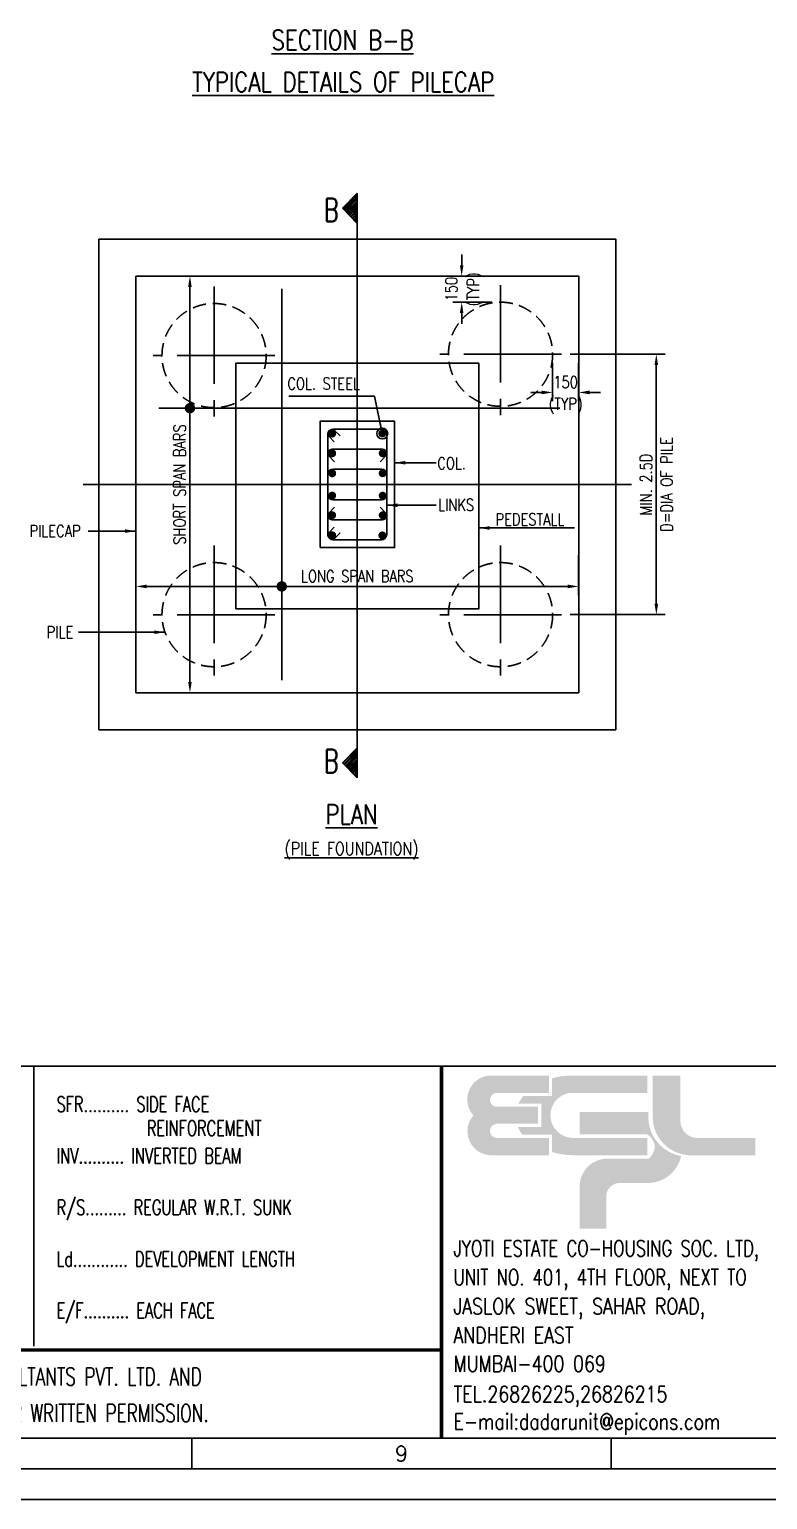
# Model space of a CAD drawing. Extents: x 455722 to 1142355, y -625363 to -272741.
# Drawn here: x 585669 to 602676, y -555636 to -521763 of the extents above; entities that cross this region are included whole.
import ezdxf
from ezdxf.enums import TextEntityAlignment as Align
from ezdxf.lldxf.tags import DXFTag

# ---------------------------------------------------------------- set-up
doc = ezdxf.new("R2010")
doc.units = 0
doc.header["$LTSCALE"] = 500
doc.header["$MEASUREMENT"] = 0
doc.linetypes.add('CENTER2', pattern=[1.125, 0.75, -0.125, 0.125, -0.125])
doc.linetypes.add('HIDDEN2', pattern=[0.1875, 0.125, -0.0625])
doc.layers.get('DEFPOINTS').update_dxf_attribs({"color": 4})
doc.layers.add('00 ECPL LOGO', color=250, linetype='Continuous', lineweight=20)
doc.layers.add('00 ELEV-2', color=9, linetype='Continuous', lineweight=30)
for name, color, linetype in [('CEN', 8, 'CENTER'), ('COL', 1, 'Continuous'), ('DIM', 5, 'Continuous'), ('DIM1', 5, 'Continuous'), ('FOOT', 4, 'Continuous'), ('LINK', 2, 'Continuous'), ('MISC', 5, 'Continuous'), ('NO. SECTION', 1, 'Continuous'), ('notes', 1, 'Continuous'), ('PNA', 10, 'Continuous'), ('S-DIM-1', 5, 'Continuous'), ('S-R.C.C. PILE', 2, 'HIDDEN'), ('S-REINFORCEMENT', 6, 'Continuous'), ('S-TEXT-1', 4, 'Continuous'), ('S-TITLE', 6, 'Continuous'), ('TEXT (SHEET)', 4, 'Continuous'), ('TEXT1', 2, 'Continuous'), ('TITLE', 4, 'Continuous')]:
    doc.layers.add(name, color=color, linetype=linetype)
doc.styles.add('ROMANS', font='r.shx', dxfattribs={"width": 0.8, "height": 275, "bigfont": 'bigfont.shx'})
doc.styles.add('ROMANS22', font='r.shx', dxfattribs={"width": 0.8})
tags = doc.linetypes.add('CENTER', pattern=[2, 1.25, -0.25, 0.25, -0.25]).pattern_tags.tags
tags[10:11] = [DXFTag(74, 4), DXFTag(75, 0), DXFTag(340, '0'), DXFTag(46, 1.0), DXFTag(50, 0.0), DXFTag(44, 0.0), DXFTag(45, 0.0)]
tags[8:9] = [DXFTag(74, 4), DXFTag(75, 0), DXFTag(340, '0'), DXFTag(46, 1.0), DXFTag(50, 0.0), DXFTag(44, 0.0), DXFTag(45, 0.0)]
tags[6:7] = [DXFTag(74, 4), DXFTag(75, 0), DXFTag(340, '0'), DXFTag(46, 1.0), DXFTag(50, 0.0), DXFTag(44, 0.0), DXFTag(45, 0.0)]
tags[4:5] = [DXFTag(74, 4), DXFTag(75, 0), DXFTag(340, '0'), DXFTag(46, 1.0), DXFTag(50, 0.0), DXFTag(44, 0.0), DXFTag(45, 0.0)]
tags = doc.linetypes.add('HIDDEN', pattern=[0.375, 0.25, -0.125]).pattern_tags.tags
tags[6:7] = [DXFTag(74, 4), DXFTag(75, 0), DXFTag(340, '0'), DXFTag(46, 1.0), DXFTag(50, 0.0), DXFTag(44, 0.0), DXFTag(45, 0.0)]
tags[4:5] = [DXFTag(74, 4), DXFTag(75, 0), DXFTag(340, '0'), DXFTag(46, 1.0), DXFTag(50, 0.0), DXFTag(44, 0.0), DXFTag(45, 0.0)]
doc.dimstyles.new('DIM 4-100', dxfattribs={"dimscale": 100, "dimtxt": 2.5, "dimasz": 2.5, "dimexe": 1, "dimexo": 1, "dimgap": 1, "dimtad": 1, "dimdec": 0, "dimlfac": 0.25, "dimzin": 0, "dimdsep": 46, "dimtxsty": 'ROMANS22', "dimcen": 2.5, "dimclrd": 5, "dimclre": 5, "dimclrt": 4, "dimadec": 0, "dimazin": 0, "dimtfac": 1, "dimtdec": 0, "dimtmove": 0, "dimatfit": 3, "dimfxl": 0, "dimtolj": 1, "dimtzin": 0, "dimarcsym": 0})
doc.dimstyles.new('dim25', dxfattribs={"dimtxt": 250, "dimasz": 250, "dimexe": 200, "dimexo": 200, "dimgap": 100, "dimtad": 1, "dimdec": 0, "dimlfac": 0.25, "dimzin": 0, "dimdsep": 46, "dimtxsty": 'ROMANS', "dimcen": 0, "dimclrd": 5, "dimclre": 5, "dimclrt": 4, "dimadec": 0, "dimazin": 0, "dimtfac": 1, "dimtdec": 0, "dimtix": 1, "dimtofl": 0, "dimtmove": 2, "dimatfit": 3, "dimfxl": 0, "dimtolj": 1, "dimtzin": 0, "dimlwd": -1, "dimlwe": -1, "dimarcsym": 0})
doc.dimstyles.new('dim33.33', dxfattribs={"dimtxt": 250, "dimasz": 250, "dimexe": 200, "dimexo": 200, "dimgap": 100, "dimtad": 1, "dimdec": 0, "dimlfac": 0.333331, "dimzin": 0, "dimdsep": 46, "dimtxsty": 'ROMANS', "dimcen": 0, "dimclrd": 5, "dimclre": 5, "dimclrt": 4, "dimadec": 0, "dimazin": 0, "dimtfac": 1, "dimtdec": 0, "dimtix": 1, "dimtofl": 0, "dimtmove": 2, "dimatfit": 3, "dimfxl": 0, "dimtolj": 1, "dimtzin": 0, "dimlwd": -1, "dimlwe": -1, "dimarcsym": 0})

# ---------------------------------------------------------------- blocks, each defined once
blk = doc.blocks.new('ecpl logo')
at = {"layer": '00 ECPL LOGO'}
for color, points in [(256, [(351, -827, 0.621111), (586, -1401), (1442, -1401), (1442, -1151), (682, -1151, -0.917622), (682, -948), (1285, -948), (1285, -702), (682, -702, -0.926164), (682, -501), (1442, -501), (1442, -251), (581, -251, 0.621111), (351, -827)]), (152, [(2940, -251), (2940, -863, 0.384329), (3453, -1401), (4422, -1401), (4422, -1151), (3582, -1151, -0.414214), (3340, -908), (3340, -251)]), (140, [(1887, -779), (1887, -1102), (2862, -1102, -0.232111), (2971, -1281, -0.194401), (2883, -1450), (2269, -1450, 0.364674), (1887, -1802), (1887, -2463), (2269, -2463), (2269, -1996, -0.414214), (2462, -1802), (2899, -1802, 0.338499), (3350, -1412, -0.371272), (2877, -839), (2877, -779)])]:
    blk.add_hatch(color=color, dxfattribs=at).paths.add_polyline_path(points)
h = blk.add_hatch(color=253, dxfattribs=at)
h.dxf.hatch_style = 1
h.paths.add_polyline_path([(995, -993, 0.07148), (1056, -1106), (1486, -1106), (1486, -1356, 0.065387), (1776, -1401), (2862, -1401), (2862, -1151), (1776, -1151, -0.910826), (1742, -501), (2862, -501), (2862, -251), (1776, -251, 0.069483), (1486, -291), (1486, -546), (1071, -546, 0.072407), (1003, -657), (1329, -657), (1329, -993)])
blk = doc.blocks.new('A1')
at = {"color": 1}
blk.add_line((81794, 6959), (1969, 6959), dxfattribs=at)
at = {"flags": 128}
blk.add_lwpolyline([(0, 0), (82779, 0), (82779, 58231), (0, 58231)], close=True, dxfattribs=at)
at = {"color": 1, "const_width": 56.6}
for points in [[(58867, 984), (58867, 6959)], [(42226, 985), (42226, 2401), (58867, 2401)]]:
    blk.add_lwpolyline(points, dxfattribs=at)
at = {"layer": 'PNA'}
for p, q in [((54858, 984), (54858, 492)), ((61592, 984), (61592, 492))]:
    blk.add_line(p, q, dxfattribs=at)
at = {"layer": 'PNA', "color": 1}
for points in [[(984, 492), (82287, 492), (82287, 57739), (984, 57739)], [(1969, 984), (81794, 984), (81794, 57247), (1969, 57247)]]:
    blk.add_lwpolyline(points, close=True, dxfattribs=at)
at = {"layer": '00 ELEV-2', "xscale": 1.111872376440616, "yscale": 1.111872376440616, "zscale": 1.111872376440616}
blk.add_blockref('ecpl logo', (58991, 7088), dxfattribs=at)
at = {"layer": 'PNA', "style": 'ROMANS'}
blk.add_text('9', height=246, dxfattribs=at).set_placement((58226, 738), align=Align.MIDDLE)
at = {"layer": 'S-TEXT-1', "style": 'ROMANS'}
for s, height, width, p in [('JYOTI ESTATE CO-HOUSING SOC. LTD,', 256.46, 0.75, (59062, 3906, 7)), ('UNIT NO. 401, 4TH FLOOR, NEXT TO', 256.46, 0.75, (59062, 3441, 7)), ('JASLOK SWEET, SAHAR ROAD,', 255.53, 0.8, (59062, 2977, 7)), ('ANDHERI EAST', 255.53, 0.8, (59062, 2512, 7)), ('MUMBAI-400 069', 255.53, 0.8, (59062, 2054, 7)), ('TEL.26826225,26826215', 255.53, 0.8, (59062, 1567, 7)), ('E-mail:dadarunit@epicons.com', 255.53, 0.8, (59062, 1125, 7))]:
    blk.add_text(s, height=height, dxfattribs=dict(at, width=width)).set_placement(p)
at = {"layer": 'TEXT (SHEET)', "color": 4, "style": 'ROMANS', "width": 0.7}
for s, p in [('THIS DRAWING IS THE SOLE PROPERTY OF M/s. EPICONS CONSULTANTS PVT. LTD. AND', (43408, 1833)), ('SAME SHALL NOT BE COPIED/USED REPRODUCED WITHOUT THEIR WRITTEN PERMISSION.', (43408, 1247))]:
    blk.add_text(s, height=283.16, dxfattribs=at).set_placement(p)
blk = doc.blocks.new('*D412')
at = {"layer": 'DEFPOINTS', "color": 0}
for p in [(588123, -533677), (598323, -533677), (598323, -534597)]:
    blk.add_point(p, dxfattribs=at)
at = {"layer": 'S-TEXT-1', "color": 5, "linetype": 'ByBlock'}
for p, q in [((588123, -533877), (588123, -534797)), ((598323, -533877), (598323, -534797)), ((588373, -534597), (598073, -534597))]:
    blk.add_line(p, q, dxfattribs=at)
at = {"layer": 'S-TEXT-1', "color": 5}
for points in [[(588373, -534555), (588373, -534639), (588123, -534597)], [(598073, -534639), (598073, -534555), (598323, -534597)]]:
    blk.add_solid(points, dxfattribs=at)
at = {"layer": 'S-TEXT-1', "color": 4, "insert": (593223, -534360), "char_height": 275, "attachment_point": 5, "style": 'ROMANS'}
blk.add_mtext('\\A1;LONG SPAN BARS ', dxfattribs=at)
blk = doc.blocks.new('*D413')
at = {"layer": 'DEFPOINTS', "color": 0}
for p in [(589787, -527447), (589368, -537047), (589787, -537047)]:
    blk.add_point(p, dxfattribs=at)
at = {"layer": 'S-TEXT-1', "color": 5, "linetype": 'ByBlock'}
for p, q in [((589587, -527447), (589168, -527447)), ((589368, -527697), (589368, -536797)), ((589587, -537047), (589168, -537047))]:
    blk.add_line(p, q, dxfattribs=at)
at = {"layer": 'S-TEXT-1', "color": 5}
for points in [[(589409, -527697), (589326, -527697), (589368, -527447)], [(589326, -536797), (589409, -536797), (589368, -537047)]]:
    blk.add_solid(points, dxfattribs=at)
at = {"layer": 'S-TEXT-1', "color": 4, "insert": (589130, -532247), "char_height": 275, "attachment_point": 5, "rotation": 90, "style": 'ROMANS'}
blk.add_mtext('\\A1;SHORT SPAN BARS', dxfattribs=at)
blk = doc.blocks.new('*D575')
at = {"layer": 'DEFPOINTS', "color": 0}
for p in [(595628, -527447), (596523, -527447), (596523, -528047)]:
    blk.add_point(p, dxfattribs=at)
at = {"layer": 'S-DIM-1', "color": 5}
for p, q in [((595628, -527197), (595628, -526947)), ((596323, -527447), (595428, -527447)), ((596323, -528047), (595428, -528047)), ((595628, -528297), (595628, -528547))]:
    blk.add_line(p, q, dxfattribs=at)
for points in [[(595586, -527197), (595669, -527197), (595628, -527447)], [(595669, -528297), (595586, -528297), (595628, -528047)]]:
    blk.add_solid(points, dxfattribs=at)
at = {"layer": 'S-DIM-1', "color": 4, "char_height": 275, "attachment_point": 5, "rotation": 90, "style": 'ROMANS'}
for s, insert in [('(TYP)', (595937, -527747)), ('\\A1;150', (595390, -527747))]:
    blk.add_mtext(s, dxfattribs=dict(at, insert=insert))
blk = doc.blocks.new('*D576')
at = {"layer": 'DEFPOINTS', "color": 0}
for p in [(597723, -529247), (598323, -529247), (598323, -530127)]:
    blk.add_point(p, dxfattribs=at)
at = {"layer": 'S-DIM-1', "color": 5}
for p, q in [((597723, -529447), (597723, -530327)), ((598323, -529447), (598323, -530327)), ((597473, -530127), (597223, -530127)), ((598573, -530127), (598823, -530127))]:
    blk.add_line(p, q, dxfattribs=at)
for points in [[(597473, -530169), (597473, -530085), (597723, -530127)], [(598573, -530085), (598573, -530169), (598323, -530127)]]:
    blk.add_solid(points, dxfattribs=at)
at = {"layer": 'S-DIM-1', "color": 4, "char_height": 275, "attachment_point": 5, "style": 'ROMANS'}
for s, insert in [('\\A1;150', (598023, -529889)), ('(TYP)', (598023, -530436))]:
    blk.add_mtext(s, dxfattribs=dict(at, insert=insert))
blk = doc.blocks.new('*D401')
at = {"layer": 'DEFPOINTS', "color": 0}
for p in [(597925, -529247), (597925, -535247), (600112, -535247)]:
    blk.add_point(p, dxfattribs=at)
at = {"layer": 'S-DIM-1', "color": 5}
for p, q in [((598125, -529247), (600312, -529247)), ((600112, -529497), (600112, -534997)), ((598125, -535247), (600312, -535247))]:
    blk.add_line(p, q, dxfattribs=at)
for points in [[(600154, -529497), (600070, -529497), (600112, -529247)], [(600070, -534997), (600154, -534997), (600112, -535247)]]:
    blk.add_solid(points, dxfattribs=at)
at = {"layer": 'S-DIM-1', "color": 4, "char_height": 275, "attachment_point": 5, "rotation": 90, "style": 'ROMANS'}
for s, insert in [('D=DIA OF PILE', (600350, -532247)), ('\\A1;MIN. 2.5D', (599875, -532247))]:
    blk.add_mtext(s, dxfattribs=dict(at, insert=insert))

msp = doc.modelspace()

# ---------------------------------------------------------------- hatches: boundary and pattern name
at = {"layer": 'NO. SECTION', "ltscale": 5}
h = msp.add_hatch(dxfattribs=at)
h.set_pattern_fill('ANSI31', color=256, scale=220.680914, angle=90, style=0)
h.set_pattern_definition([(225, (595577.387, -430399.257), (-19.505621, 19.505621), [])])
h.paths.add_polyline_path([(592881.569, -525883.598), (593223.495, -525535.61), (593223.495, -526231.585)])
h = msp.add_hatch(dxfattribs=at)
h.set_pattern_fill('ANSI31', color=256, scale=220.680914, angle=90, style=0)
h.set_pattern_definition([(225, (595577.387, -431785.876), (-19.505621, 19.505621), [])])
h.paths.add_polyline_path([(592881.569, -538660.91), (593223.495, -539008.898), (593223.495, -538312.923)])

# ---------------------------------------------------------------- linework, layer by layer
at = {"layer": 'CEN'}
for p, q in [((593223.495, -538049.968), (593223.495, -526444.855)), ((586910.209, -532247.412), (599536.78, -532247.412))]:
    msp.add_line(p, q, dxfattribs=at)
at = {"layer": 'COL', "color": 4}
msp.add_lwpolyline([(592366.592, -533701.998), (592366.592, -530792.825), (594080.398, -530792.825), (594080.398, -533701.998)], close=True, dxfattribs=at)
at = {"layer": 'DEFPOINTS', "color": 0, "linetype": 'ByBlock'}
for p in [(594080.398, -530792.825), (592366.592, -533701.998)]:
    msp.add_point(p, dxfattribs=at)
at = {"layer": 'FOOT', "color": 8, "linetype": 'HIDDEN', "ltscale": 5}
msp.add_lwpolyline([(587271.287, -526595.204), (599175.703, -526595.204), (599175.703, -537899.62), (587271.287, -537899.62)], close=True, dxfattribs=at)
at = {"layer": 'FOOT', "linetype": 'Continuous'}
msp.add_lwpolyline([(588123.495, -527447.412), (598323.495, -527447.412), (598323.495, -537047.412), (588123.495, -537047.412)], close=True, dxfattribs=at)
at = {"layer": 'LINK'}
for points in [[(592547.059, -532482.64), (592547.059, -531093.605, -0.414213562), (592667.371, -530973.293), (593779.619, -530973.293, -0.414213562), (593899.93, -531093.605), (593899.93, -532482.64, -0.414213562), (593779.619, -532602.951), (592667.371, -532602.951, -0.414213562)], [(592547.059, -532012.184), (592547.059, -533401.219, 0.414213562), (592667.371, -533521.531), (593779.619, -533521.531, 0.414213562), (593899.93, -533401.219), (593899.93, -532012.184, 0.414213562), (593779.619, -531891.872), (592667.371, -531891.872, 0.414213562)]]:
    msp.add_lwpolyline(points, format="xyb", close=True, dxfattribs=at)
for points in [[(592827.261, -531129.055), (592708.299, -531010.093, 1), (592580.689, -531137.703), (592586.632, -531157.732)], [(592700.748, -531726.674), (592576.972, -531595.398, -0.657599654), (592646.093, -531435.226), (593804.93, -531435.226, -0.657599654), (593874.051, -531595.398), (593750.275, -531726.674)], [(592700.748, -532768.149), (592576.972, -532899.425, 0.657599654), (592646.093, -533059.597), (593804.93, -533059.597, 0.657599654), (593874.051, -532899.425), (593750.275, -532768.149)], [(592687.527, -533230.083), (592572.113, -533352.49, 1), (592703.419, -533476.294), (592723.264, -533469.765)], [(592827.261, -533365.769), (592708.299, -533484.73, -1), (592580.689, -533357.12), (592586.632, -533337.092)]]:
    msp.add_lwpolyline(points, format="xyb", dxfattribs=at)
at = {"layer": 'MISC', "const_width": 120.312}
for points in [[(589307.381, -530489.2, 1), (589427.692, -530489.2, 1)], [(591423.547, -534597.113, 1), (591543.858, -534597.113, 1)]]:
    msp.add_lwpolyline(points, format="xyb", close=True, dxfattribs=at)
at = {"layer": 'NO. SECTION'}
for p, q in [((593223.495, -525535.61), (592881.569, -525883.598)), ((593223.495, -526444.855), (593223.495, -525535.61)), ((593223.495, -526231.585), (592881.569, -525883.598)), ((593223.495, -537968.44), (593223.495, -539008.898)), ((593223.495, -538312.923), (592881.569, -538660.91)), ((593223.495, -539008.898), (592881.569, -538660.91))]:
    msp.add_line(p, q, dxfattribs=at)
at = {"layer": 'S-R.C.C. PILE', "color": 8, "linetype": 'CENTER2', "ltscale": 6}
for p, q in [((589923.495, -527682.732), (589923.495, -530873.489)), ((596523.495, -527652.033), (596523.495, -530842.79)), ((591324.714, -529278.11), (588522.276, -529278.11)), ((597924.714, -529247.412), (595122.276, -529247.412)), ((589923.495, -533652.033), (589923.495, -536842.79)), ((596523.495, -533652.033), (596523.495, -536842.79)), ((591324.714, -535247.412), (588522.276, -535247.412)), ((597924.714, -535247.412), (595122.276, -535247.412))]:
    msp.add_line(p, q, dxfattribs=at)
at = {"layer": 'S-R.C.C. PILE', "color": 8, "linetype": 'Continuous'}
msp.add_lwpolyline([(590423.495, -535109.473), (590423.495, -529454.887), (596023.495, -529454.887), (596023.495, -535109.473)], close=True, dxfattribs=at)
at = {"layer": 'S-R.C.C. PILE', "color": 8, "linetype": 'HIDDEN2', "ltscale": 5}
for centre in [(589923.495, -529278.11), (596523.495, -529247.412), (589923.495, -535247.412), (596523.495, -535247.412)]:
    msp.add_circle(centre, 1200, dxfattribs=at)
at = {"layer": 'S-REINFORCEMENT'}
for p, q in [((591483.702, -527738.639), (591483.702, -536758.964)), ((588651.805, -530489.2), (597888.635, -530489.2))]:
    msp.add_line(p, q, dxfattribs=at)
msp.add_lwpolyline([(592687.527, -531264.74), (592572.113, -531142.333, -1), (592703.419, -531018.529), (592723.264, -531025.058)], format="xyb", dxfattribs=at)
at = {"layer": 'S-REINFORCEMENT', "const_width": 90.234}
for points in [[(592600.976, -531075.726, 1), (592691.21, -531075.726, 1)], [(593844.405, -531074.165, -1), (593754.172, -531074.165, -1)], [(592600.976, -531530.226, 1), (592691.21, -531530.226, 1)], [(593852.405, -531528.665, -1), (593762.172, -531528.665, -1)], [(592600.976, -531991.241, 1), (592691.21, -531991.241, 1)], [(593852.405, -531989.68, -1), (593762.172, -531989.68, -1)], [(592600.976, -532503.582, -1), (592691.21, -532503.582, -1)], [(593852.405, -532505.144, 1), (593762.172, -532505.144, 1)], [(592600.976, -532956.097, -1), (592691.21, -532956.097, -1)], [(593852.405, -532957.659, 1), (593762.172, -532957.659, 1)], [(592600.976, -533419.097, -1), (592691.21, -533419.097, -1)], [(593844.405, -533420.659, 1), (593754.172, -533420.659, 1)]]:
    msp.add_lwpolyline(points, format="xyb", close=True, dxfattribs=at)
at = {"layer": 'TITLE', "color": 0}
msp.add_line((585772.841, -552101.83), (585772.841, -545650.468), dxfattribs=at)

# ---------------------------------------------------------------- block references
at = {"xscale": 1.434849416022188, "yscale": 1.434849416022188, "zscale": 1.434849416022188}
msp.add_blockref('A1', (510695.778, -555636), dxfattribs=at)

# ---------------------------------------------------------------- texts
at = {"layer": 'NO. SECTION', "style": 'ROMANS', "width": 0.7}
for p in [(592622.49, -525922.774), (592622.49, -538621.734)]:
    msp.add_text('B', height=533.333, dxfattribs=at).set_placement(p, align=Align.MIDDLE)
at = {"layer": 'notes', "color": 4, "style": 'ROMANS', "width": 0.7}
for s, p in [('SFR.......... SIDE FACE', (586296.829, -546701.869)), ('REINFORCEMENT', (588376.278, -547253.088)), ('INV.......... INVERTED BEAM', (586296.829, -547890.037)), ('R/S......... REGULAR W.R.T. SUNK', (586296.829, -549078.205)), ('Ld............ DEVELOPMENT LENGTH', (586296.829, -550266.374)), ('E/F.......... EACH FACE', (586296.829, -551454.542))]:
    msp.add_text(s, height=350, dxfattribs=at).set_placement(p)
at = {"layer": 'S-TEXT-1', "linetype": 'ByBlock', "style": 'ROMANS', "width": 0.8}
for s, p in [('COL. STEEL', (591612.851, -530062.59)), ('COL.', (595066.244, -531898.185)), ('LINKS', (595084.971, -532854.432)), ('PEDESTALL', (596408.905, -533189.887)), ('PILECAP', (585670.788, -533457.756)), ('PILE', (586067.244, -535788.123))]:
    msp.add_text(s, height=275, dxfattribs=at).set_placement(p)
at = {"layer": 'S-TITLE', "style": 'ROMANS', "width": 0.8}
for s, p in [('%%USECTION B-B', (592883.753, -522008.793)), ('%%UTYPICAL DETAILS OF PILECAP', (592895.802, -522974.076))]:
    msp.add_text(s, height=450, dxfattribs=at).set_placement(p, align=Align.MIDDLE)
msp.add_text('%%UPLAN', height=450, dxfattribs=at).set_placement((593088.947, -540070.466), align=Align.CENTER)
at = {"layer": 'TEXT1', "linetype": 'ByBlock', "style": 'ROMANS', "width": 0.8}
msp.add_text('%%U(PILE FOUNDATION)', height=300, dxfattribs=at).set_placement((593088.947, -540636.948), align=Align.MIDDLE_CENTER)

# ---------------------------------------------------------------- dimensions: what is measured, and where the dimension line sits
at = {"layer": 'S-DIM-1'}
for base, p1, p2, text, picture, middle in [((595627.614, -527447.412), (596523.495, -528047.412), (596523.495, -527447.412), '<>\\X(TYP)', '*D575', (595627.614, -527747.412)), ((600112.1, -535247.412), (597924.714, -529247.412), (597924.714, -535247.412), 'MIN. 2.5D\\XD=DIA OF PILE', '*D401', (600112.1, -532247.412))]:
    dim = msp.add_linear_dim(base=base, p1=p1, p2=p2, angle=90, text=text, dimstyle='dim25', dxfattribs=at)
    dim.commit()
    dim.dimension.update_dxf_attribs({"geometry": picture, "text_midpoint": middle})
dim = msp.add_linear_dim(base=(598323.495, -530126.836), p1=(597723.495, -529247.412), p2=(598323.495, -529247.412), text='<>\\X(TYP)', dimstyle='dim25', dxfattribs=at)
dim.commit()
dim.dimension.update_dxf_attribs({"geometry": '*D576', "text_midpoint": (598023.495, -530126.836)})
at = {"layer": 'S-TEXT-1', "linetype": 'ByBlock'}
dim = msp.add_linear_dim(base=(589367.536, -537047.412), p1=(589787.215, -527447.412), p2=(589787.215, -537047.412), angle=90, text='SHORT SPAN BARS', dimstyle='dim33.33', dxfattribs=at)
dim.commit()
dim.dimension.update_dxf_attribs({"geometry": '*D413', "text_midpoint": (589130.036, -532247.412)})
dim = msp.add_linear_dim(base=(598323.495, -534597.113), p1=(588123.495, -533676.713), p2=(598323.495, -533676.713), text='LONG SPAN BARS ', dimstyle='dim33.33', dxfattribs=at)
dim.commit()
dim.dimension.update_dxf_attribs({"geometry": '*D412', "text_midpoint": (593223.495, -534359.613)})

# ---------------------------------------------------------------- leaders
at = {"layer": 'DIM'}
msp.add_leader([(593799.288, -531074.165), (593620.254, -530210.228), (591648.463, -530210.228)], dimstyle='dim25', override={"dimldrblk": 'Origin2'}, dxfattribs=at)
at = {"layer": 'DIM1', "linetype": 'Continuous'}
for points in [[(594080.398, -531747.176), (595037.449, -531747.176)], [(593899.93, -532725.909), (595042.982, -532725.909)], [(596023.495, -533250.545), (598225.232, -533250.545)]]:
    msp.add_leader(points, dimstyle='DIM 4-100', dxfattribs=at)
for points in [[(588123.495, -533321.548), (587026.696, -533321.548)], [(588796.736, -535651.915), (586803.775, -535651.915)]]:
    msp.add_leader(points, dimstyle='DIM 4-100', override={"dimtxt": 2.5}, dxfattribs=at)

doc.saveas('drawing.dxf')
